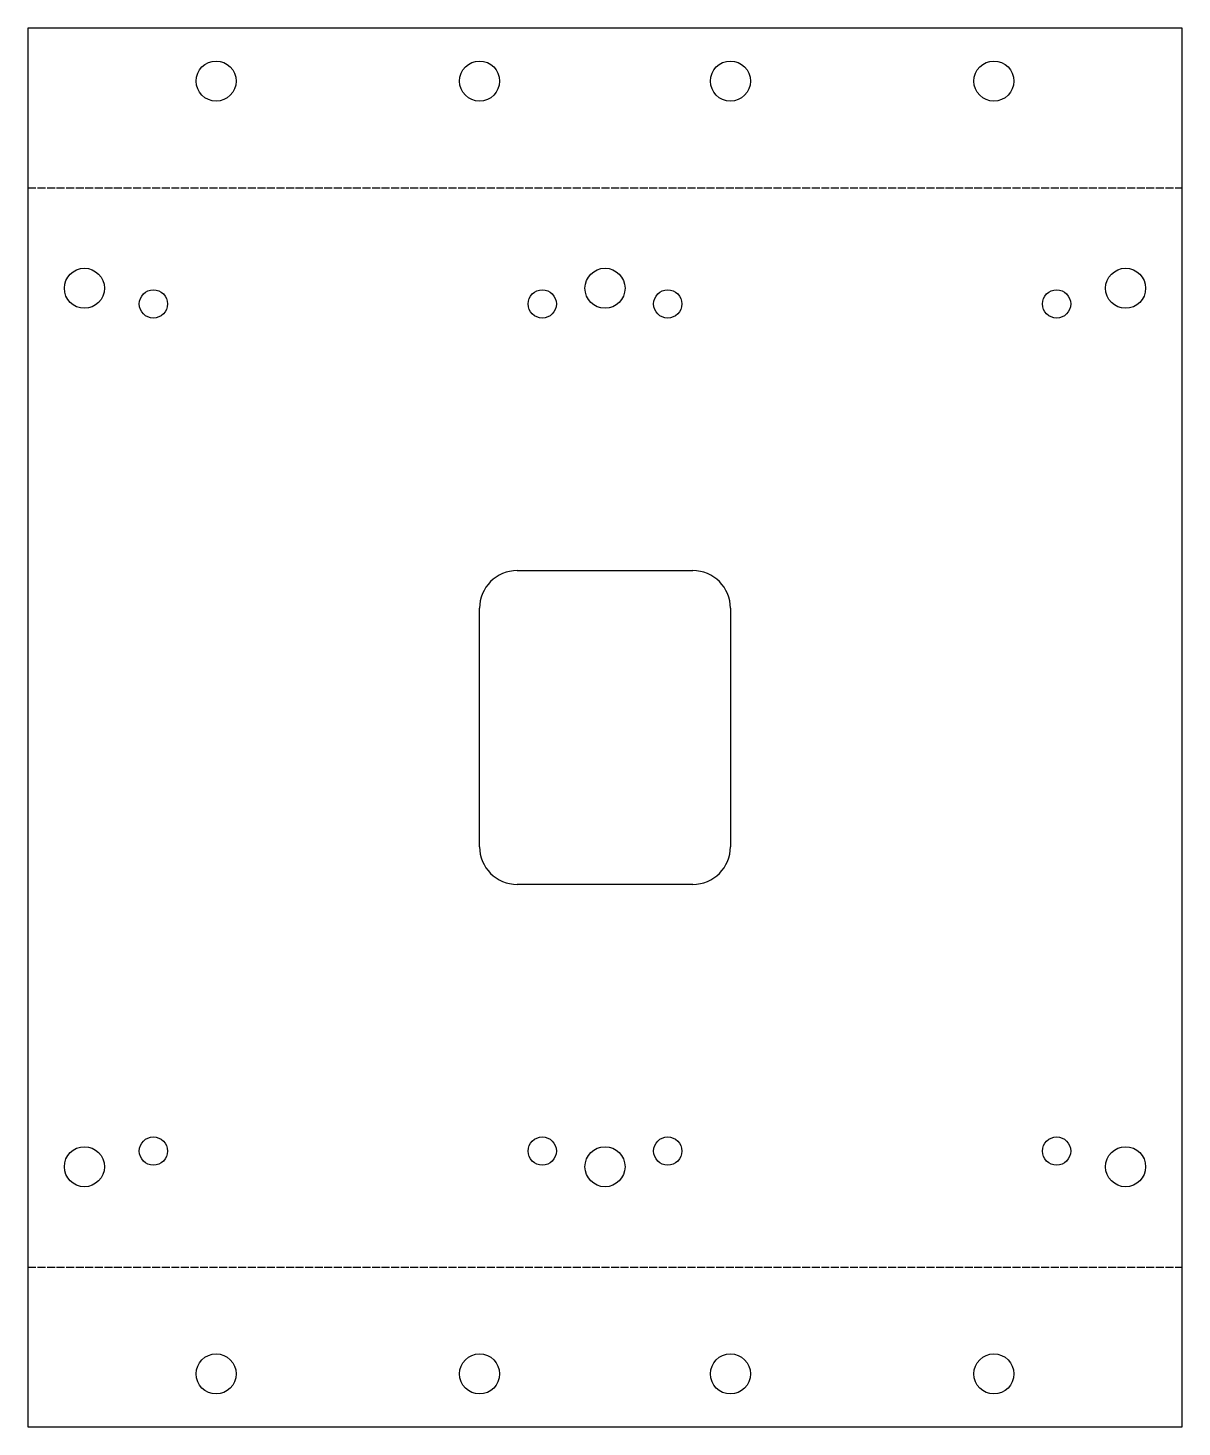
# Model space of a CAD drawing. Header units: millimetres. Extents: x 0 to 184, y -21 to 202.
import ezdxf

# ---------------------------------------------------------------- set-up
doc = ezdxf.new("R2010")
doc.units = ezdxf.units.MM
doc.linetypes.add('DASHED', pattern=[1.524, 1.27, -0.254])
doc.layers.add('BEND', color=1, linetype='DASHED')

msp = doc.modelspace()

# ---------------------------------------------------------------- linework, layer by layer
at = {"layer": 'BEND', "linetype": 'DASHED'}
for p, q in [((0, 176.49), (184, 176.49)), ((0, 4.51), (184, 4.51))]:
    msp.add_line(p, q, dxfattribs=at)
at = {"layer": 'CUT'}
for p, q in [((0, 201.98), (0, -20.98)), ((184, 201.98), (0, 201.98)), ((184, -20.98), (184, 201.98)), ((78, 115.5), (106, 115.5)), ((72, 71.5), (72, 109.5)), ((112, 109.5), (112, 71.5)), ((106, 65.5), (78, 65.5)), ((0, -20.98), (184, -20.98))]:
    msp.add_line(p, q, dxfattribs=at)
for centre, radius in [((30, 193.52), 3.19), ((72, 193.52), 3.19), ((112, 193.52), 3.19), ((154, 193.52), 3.19), ((9, 160.5), 3.19), ((92, 160.5), 3.19), ((175, 160.5), 3.19), ((20, 158), 2.25), ((82, 158), 2.25), ((102, 158), 2.25), ((164, 158), 2.25), ((20, 23), 2.25), ((82, 23), 2.25), ((102, 23), 2.25), ((164, 23), 2.25), ((9, 20.5), 3.19), ((92, 20.5), 3.19), ((175, 20.5), 3.19), ((30, -12.52), 3.19), ((72, -12.52), 3.19), ((112, -12.52), 3.19), ((154, -12.52), 3.19)]:
    msp.add_circle(centre, radius, dxfattribs=at)
for centre, start, end in [((78, 109.5), 90, 180), ((106, 109.5), 0, 90), ((78, 71.5), 180, 270), ((106, 71.5), -90, 0)]:
    msp.add_arc(centre, 6, start, end, dxfattribs=at)

doc.saveas('drawing.dxf')
